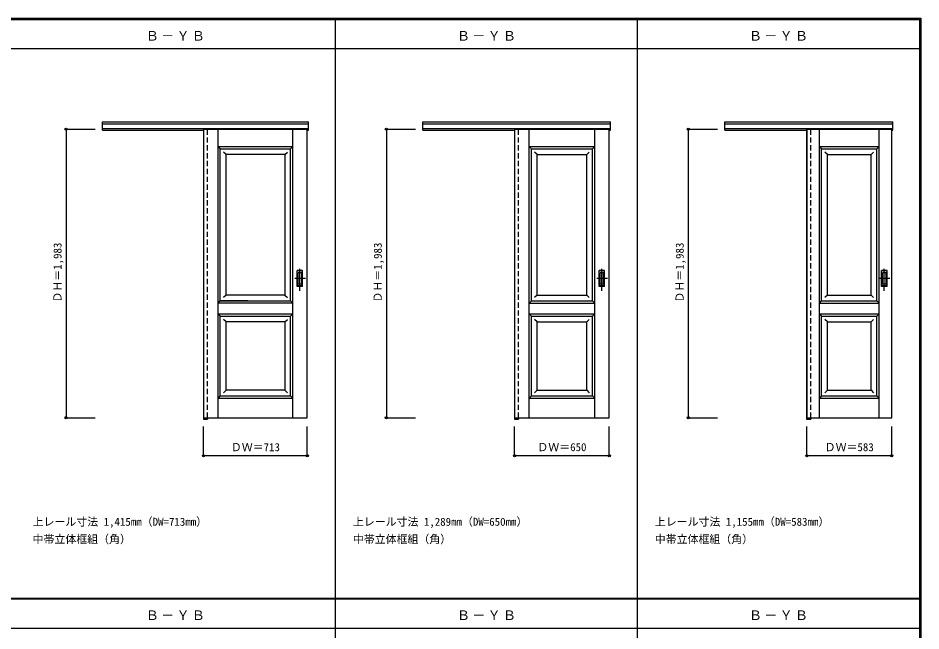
# Model space of a CAD drawing. Units: millimetres, scale not verified. Extents: x -6000 to 5700, y -4307 to 4175.
# Drawn here: x -502 to 5700, y -36 to 4175 of the extents above; entities that cross this region are included whole.
import ezdxf
from ezdxf.enums import TextEntityAlignment as Align

# ---------------------------------------------------------------- set-up
doc = ezdxf.new("R2010")
doc.units = ezdxf.units.MM
doc.header["$LTSCALE"] = 30
doc.header["$PDMODE"] = 32
doc.header["$PDSIZE"] = 15
doc.linetypes.add('CHAIN1', pattern=[8, 5, -1, 1, -1])
doc.linetypes.add('DASHED1', pattern=[1.8, 1.2, -0.6])
for name, color, linetype in [('0-2_扉', 7, 'Continuous'), ('0-4_枠', 3, 'Continuous'), ('0-6_引手', 7, 'Continuous'), ('0-A_文字', 7, 'Continuous'), ('0-B_寸法', 7, 'Continuous'), ('F-1_枠', 6, 'Continuous')]:
    doc.layers.add(name, color=color, linetype=linetype)
doc.styles.add('ＭＳ ゴシック', font='')
doc.styles.get('ＭＳ ゴシック').set_extended_font_data('MS Gothic')

msp = doc.modelspace()

# ---------------------------------------------------------------- linework, layer by layer
at = {"layer": '0-2_扉'}
for p, q in [((772, 3412), (772, 1429)), ((772, 3412), (1485, 3412)), ((872, 1429), (872, 3412)), ((1385, 1429), (1385, 3412)), ((1485, 1429), (1485, 3412)), ((2909, 3412), (2909, 1429)), ((2909, 3412), (3559, 3412)), ((3009, 1429), (3009, 3412)), ((3459, 1429), (3459, 3412)), ((3559, 1429), (3559, 3412)), ((4916, 3412), (4916, 1429)), ((4916, 3412), (5499, 3412)), ((5003, 1429), (5003, 3412)), ((5412, 1429), (5412, 3412)), ((5499, 1429), (5499, 3412)), ((872, 3292), (887, 3277)), ((872, 3292), (1168.5, 3292)), ((1168.5, 3292), (1385, 3292)), ((1385, 3292), (1370, 3277)), ((3009, 3292), (3024, 3277)), ((5003, 3292), (5412, 3292)), ((5412, 3292), (5397, 3277)), ((927.04, 3237), (909.36, 3254.68)), ((927, 2272), (927, 3237)), ((1330, 3237), (927.04, 3237)), ((1330, 3237), (1347.68, 3254.68)), ((1330, 3237), (1330, 2272)), ((1370, 2232), (1370, 3277)), ((3024, 2375.69), (3024, 3277)), ((3024, 3277), (3444, 3277)), ((3064, 3237), (3046.32, 3254.68)), ((3064, 3237), (3404, 3237)), ((3064, 2272), (3064, 3237)), ((3404, 3237), (3421.68, 3254.68)), ((3404, 2272), (3404, 3237)), ((3444, 2232), (3444, 3277)), ((5018, 2232), (5018, 3277)), ((5058, 3237), (5040.32, 3254.68)), ((5058, 3237), (5357, 3237)), ((5058, 2272), (5058, 3237)), ((5357, 3237), (5374.68, 3254.68)), ((5357, 2272), (5357, 3237)), ((5397, 2232), (5397, 3277)), ((887.19, 3094), (887, 3094)), ((3024.19, 3094), (3024, 3094)), ((5018.19, 3094), (5018, 3094)), ((887, 2232), (887, 2374.52)), ((3024, 2232), (3024, 2375.69)), ((5018, 2232), (5018, 2375.69)), ((927, 2272), (909.32, 2254.32)), ((1330, 2272), (927, 2272)), ((1330, 2272), (1347.68, 2254.32)), ((3064, 2272), (3046.32, 2254.32)), ((3064, 2272), (3404, 2272)), ((3404, 2272), (3421.68, 2254.32)), ((3444, 2232), (3444, 2233.11)), ((5058, 2272), (5040.32, 2254.32)), ((5058, 2272), (5357, 2272)), ((5357, 2272), (5374.68, 2254.32)), ((5397, 2232), (5397, 2233.11)), ((872, 2217), (887, 2232)), ((1166, 2217), (872, 2217)), ((1076, 2232), (887, 2232)), ((887, 2232), (1370, 2232)), ((1385, 2217), (1166, 2217)), ((1181, 2232), (1370, 2232)), ((1370, 2232), (1385, 2217)), ((3009, 2217), (3024, 2232)), ((3009, 2217), (3459, 2217)), ((5003, 2217), (5018, 2232)), ((5003, 2217), (5412, 2217)), ((5018, 2232), (5397, 2232)), ((5397, 2232), (5412, 2217)), ((872, 2142), (887, 2127)), ((872, 2142), (1166, 2142)), ((887, 1579), (887, 2127)), ((887, 2127), (1370, 2127)), ((1166, 2142), (1385, 2142)), ((1370, 2127), (1385, 2142)), ((1370, 1579), (1370, 2127)), ((3009, 2142), (3459, 2142)), ((3024, 1579), (3024, 2127)), ((3444, 1579), (3444, 2127)), ((5003, 2142), (5018, 2127)), ((5003, 2142), (5412, 2142)), ((5018, 1579), (5018, 2127)), ((5018, 2127), (5397, 2127)), ((5397, 2127), (5412, 2142)), ((5397, 1579), (5397, 2127)), ((927.04, 2087), (909.36, 2104.68)), ((927, 1619), (927, 2087)), ((1330, 2087), (927.04, 2087)), ((1330, 2087), (1347.68, 2104.68)), ((1330, 2087), (1330, 1619)), ((3064, 2087), (3046.32, 2104.68)), ((3064, 2087), (3404, 2087)), ((3064, 1619), (3064, 2087)), ((3404, 2087), (3421.68, 2104.68)), ((3404, 1619), (3404, 2087)), ((5058, 2087), (5040.32, 2104.68)), ((5357, 2087), (5374.68, 2104.68)), ((927, 1619), (909.32, 1601.32)), ((927, 1619), (927, 1620.43)), ((1330, 1619), (927, 1619)), ((1330, 1619), (1347.68, 1601.32)), ((3064, 1619), (3046.32, 1601.32)), ((3064, 1619), (3404, 1619)), ((3404, 1619), (3421.68, 1601.32)), ((5058, 1619), (5040.32, 1601.32)), ((5357, 1619), (5374.68, 1601.32)), ((887, 1579), (872, 1564)), ((872, 1564), (1166, 1564)), ((887, 1579), (1370, 1579)), ((1166, 1564), (1385, 1564)), ((1370, 1579), (1385, 1564)), ((3024, 1579), (3009, 1564)), ((3009, 1564), (3459, 1564)), ((5018, 1579), (5003, 1564)), ((5003, 1564), (5412, 1564)), ((772, 1429), (1485, 1429)), ((2909, 1429), (3559, 1429)), ((4916, 1429), (5499, 1429))]:
    msp.add_line(p, q, dxfattribs=at)
for points in [[(3009, 3292), (3459, 3292), (3444, 3277)], [(5003, 3292), (5018, 3277), (5397, 3277)], [(887, 2374.52), (887, 3277), (1370, 3277)], [(3024, 2232), (3444, 2232), (3459, 2217)], [(3009, 2142), (3024, 2127), (3444, 2127), (3459, 2142)], [(5058, 1619), (5058, 2087), (5357, 2087)], [(5058, 1619), (5357, 1619), (5357, 2087)], [(3024, 1579), (3444, 1579), (3459, 1564)], [(5018, 1579), (5397, 1579), (5412, 1564)]]:
    msp.add_lwpolyline(points, dxfattribs=at)
at = {"layer": '0-4_枠'}
for p, q in [((78, 3462), (1493, 3462)), ((78, 3405), (78, 3462)), ((78, 3449), (1493, 3449)), ((78, 3417), (1493, 3417)), ((771, 3417), (771, 1420)), ((799, 3412), (799, 3417)), ((2278, 3462), (3567, 3462)), ((2278, 3405), (2278, 3462)), ((2278, 3449), (3567, 3449)), ((2278, 3417), (3567, 3417)), ((2908, 3417), (2908, 1420)), ((2936, 3412), (2936, 3417)), ((4352, 3462), (5507, 3462)), ((4352, 3405), (4352, 3462)), ((4352, 3449), (5507, 3449)), ((4352, 3417), (5507, 3417)), ((4915, 3417), (4915, 1420)), ((4943, 3412), (4943, 3417)), ((78, 3405), (772, 3405)), ((2278, 3405), (2909, 3405)), ((4352, 3405), (4916, 3405)), ((799, 1429), (799, 1420)), ((2936, 1429), (2936, 1420)), ((4943, 1429), (4943, 1420)), ((771, 1420), (799, 1420)), ((2908, 1420), (2936, 1420)), ((4915, 1420), (4943, 1420))]:
    msp.add_line(p, q, dxfattribs=at)
at = {"layer": '0-4_枠', "color": 4, "linetype": 'DASHED1'}
for p, q in [((799, 1429), (799, 3412)), ((2936, 1429), (2936, 3412)), ((4943, 1429), (4943, 3412))]:
    msp.add_line(p, q, dxfattribs=at)
at = {"layer": '0-4_枠'}
for points in [[(1485, 3405), (1493, 3405), (1493, 3462)], [(3559, 3405), (3567, 3405), (3567, 3462)], [(5499, 3405), (5507, 3405), (5507, 3462)]]:
    msp.add_lwpolyline(points, dxfattribs=at)
at = {"layer": '0-6_引手'}
for p, q in [((1453, 2441.5), (1415, 2441.5)), ((1415, 2331.5), (1415, 2441.5)), ((1446.5, 2425.5), (1421.5, 2425.5)), ((1421.5, 2347.5), (1421.5, 2425.5)), ((1446.5, 2347.5), (1446.5, 2425.5)), ((1453, 2331.5), (1453, 2441.5)), ((3527, 2441.5), (3489, 2441.5)), ((3489, 2331.5), (3489, 2441.5)), ((3527, 2441.5), (3489, 2441.5)), ((3489, 2331.5), (3489, 2441.5)), ((3520.5, 2425.5), (3495.5, 2425.5)), ((3495.5, 2347.5), (3495.5, 2425.5)), ((3520.5, 2425.5), (3495.5, 2425.5)), ((3495.5, 2347.5), (3495.5, 2425.5)), ((3520.5, 2347.5), (3520.5, 2425.5)), ((3520.5, 2347.5), (3520.5, 2425.5)), ((3527, 2331.5), (3527, 2441.5)), ((3527, 2331.5), (3527, 2441.5)), ((5467, 2441.5), (5429, 2441.5)), ((5429, 2331.5), (5429, 2441.5)), ((5467, 2441.5), (5429, 2441.5)), ((5429, 2331.5), (5429, 2441.5)), ((5460.5, 2425.5), (5435.5, 2425.5)), ((5435.5, 2347.5), (5435.5, 2425.5)), ((5460.5, 2425.5), (5435.5, 2425.5)), ((5435.5, 2347.5), (5435.5, 2425.5)), ((5460.5, 2347.5), (5460.5, 2425.5)), ((5460.5, 2347.5), (5460.5, 2425.5)), ((5467, 2331.5), (5467, 2441.5)), ((5467, 2331.5), (5467, 2441.5)), ((1453, 2331.5), (1415, 2331.5)), ((1446.5, 2347.5), (1421.5, 2347.5)), ((3527, 2331.5), (3489, 2331.5)), ((3527, 2331.5), (3489, 2331.5)), ((3520.5, 2347.5), (3495.5, 2347.5)), ((3520.5, 2347.5), (3495.5, 2347.5)), ((5467, 2331.5), (5429, 2331.5)), ((5467, 2331.5), (5429, 2331.5)), ((5460.5, 2347.5), (5435.5, 2347.5)), ((5460.5, 2347.5), (5435.5, 2347.5))]:
    msp.add_line(p, q, dxfattribs=at)
at = {"layer": '0-6_引手', "linetype": 'DASHED1'}
for p, q in [((1418, 2335.5), (1418, 2437.5)), ((3492, 2335.5), (3492, 2437.5)), ((3492, 2335.5), (3492, 2437.5)), ((5432, 2335.5), (5432, 2437.5)), ((5432, 2335.5), (5432, 2437.5)), ((1450, 2335.5), (1418, 2335.5)), ((3524, 2335.5), (3492, 2335.5)), ((3524, 2335.5), (3492, 2335.5)), ((5464, 2335.5), (5432, 2335.5)), ((5464, 2335.5), (5432, 2335.5))]:
    msp.add_line(p, q, dxfattribs=at)
at = {"layer": '0-6_引手', "linetype": 'CHAIN1'}
for p, q in [((1434, 2301.27), (1434, 2472.12)), ((3508, 2301.27), (3508, 2472.12)), ((3508, 2301.27), (3508, 2472.12)), ((5448, 2301.27), (5448, 2472.12)), ((5448, 2301.27), (5448, 2472.12)), ((1472.07, 2386.5), (1399.56, 2386.5)), ((3546.07, 2386.5), (3473.56, 2386.5)), ((3546.07, 2386.5), (3473.56, 2386.5)), ((5486.07, 2386.5), (5413.56, 2386.5)), ((5486.07, 2386.5), (5413.56, 2386.5))]:
    msp.add_line(p, q, dxfattribs=at)
at = {"layer": '0-6_引手', "linetype": 'DASHED1'}
for points in [[(1450, 2335.5), (1450, 2437.5), (1418, 2437.5)], [(3524, 2335.5), (3524, 2437.5), (3492, 2437.5)], [(3524, 2335.5), (3524, 2437.5), (3492, 2437.5)], [(5464, 2335.5), (5464, 2437.5), (5432, 2437.5)], [(5464, 2335.5), (5464, 2437.5), (5432, 2437.5)]]:
    msp.add_lwpolyline(points, dxfattribs=at)
at = {"layer": '0-B_寸法', "color": 4}
for p, q in [((-172, 3412), (-172, 1429)), ((-172, 3412), (28, 3412)), ((2028, 3412), (2028, 1429)), ((2028, 3412), (2228, 3412)), ((4102, 3412), (4102, 1429)), ((4102, 3412), (4302, 3412)), ((-172, 1429), (28, 1429)), ((2028, 1429), (2228, 1429)), ((4102, 1429), (4302, 1429)), ((1485, 1168), (1485, 1368)), ((2909, 1168), (2909, 1368)), ((3559, 1168), (3559, 1368)), ((4916, 1168), (4916, 1368)), ((5499, 1168), (5499, 1368)), ((3559, 1168), (2909, 1168)), ((5499, 1168), (4916, 1168))]:
    msp.add_line(p, q, dxfattribs=at)
msp.add_lwpolyline([(1485, 1168), (772, 1168), (772, 1368)], dxfattribs=at)
at = {"layer": '0-B_寸法'}
for p in [(-172, 3412), (2028, 3412), (4102, 3412), (-172, 1429), (2028, 1429), (4102, 1429), (772, 1168), (1485, 1168), (2909, 1168), (3559, 1168), (4916, 1168), (5499, 1168)]:
    msp.add_point(p, dxfattribs=at)
at = {"layer": 'F-1_枠'}
for p, q in [((-6000, 4175), (5700, 4175)), ((-6000, 4170), (5700, 4170)), ((-6000, 4165), (5700, 4165)), ((1678, -3790), (1678, 4175)), ((3752, -3790), (3752, 4175)), ((5690, 4175), (5690, -4205)), ((5695, 4175), (5695, -4205)), ((5700, 4175), (5700, -4205)), ((-6000, 3965), (5700, 3965)), ((-6000, 190.5), (5700, 190.5)), ((-6000, 187.5), (5700, 187.5)), ((-6000, 184.5), (5700, 184.5)), ((-6000, -15.5), (5700, -15.5))]:
    msp.add_line(p, q, dxfattribs=at)

# ---------------------------------------------------------------- texts
at = {"layer": '0-A_文字', "style": 'ＭＳ ゴシック'}
for s, p in [('上レール寸法 1,415mm（DW=713mm）', (-402, 670.5)), ('上レール寸法 1,289mm（DW=650mm）', (1798, 670.5)), ('上レール寸法 1,155mm（DW=583mm）', (3872, 670.5)), ('中帯立体框組（角）', (-402, 550.5)), ('中帯立体框組（角）', (1798, 550.5)), ('中帯立体框組（角）', (3872, 550.5))]:
    msp.add_text(s, height=54.99, dxfattribs=at).set_placement(p, align=Align.BOTTOM_LEFT)
at = {"layer": '0-A_文字', "char_height": 65.98, "attachment_point": 7, "style": 'ＭＳ ゴシック'}
for insert in [(375.5, 4020), (2512.5, 4020), (4518.5, 4020), (375.5, 39.5), (2512.5, 39.5), (4518.5, 39.5)]:
    msp.add_mtext('\\T1.17;Ｂ－ＹＢ', dxfattribs=dict(at, insert=insert))
at = {"layer": '0-B_寸法', "style": 'ＭＳ ゴシック'}
for p in [(-187, 2220.25), (2013, 2220.25), (4087, 2220.25)]:
    msp.add_text('ＤＨ＝1,983', height=54.99, rotation=90, dxfattribs=at).set_placement(p, align=Align.BOTTOM_LEFT)
for s, p in [('ＤＷ＝713', (959.75, 1183)), ('ＤＷ＝650', (3065.25, 1183)), ('ＤＷ＝583', (5038.75, 1183))]:
    msp.add_text(s, height=54.99, dxfattribs=at).set_placement(p, align=Align.BOTTOM_LEFT)

doc.saveas('drawing.dxf')
